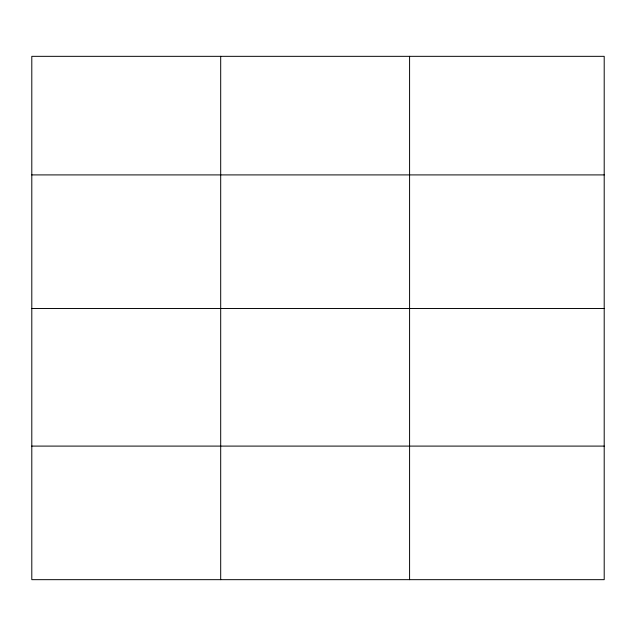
<?xml version="1.0" encoding="UTF-8"?>
<svg xmlns="http://www.w3.org/2000/svg" width="636" height="636" viewBox="0 0 636 636"><rect width="100%" height="100%" fill="white"/><g stroke="black" fill="none" stroke-linecap="round" stroke-linejoin="round"><path stroke-width="0.95" d="M604.2 308.484L604.2 56.334L31.8 56.334L31.8 579.666L604.2 579.666L604.2 308.484L31.8 308.484M31.8 174.908L604.2 174.908M31.8 446.098L604.2 446.098M409.584 56.334L409.584 579.666M220.692 56.334L220.692 579.666"/></g></svg>
